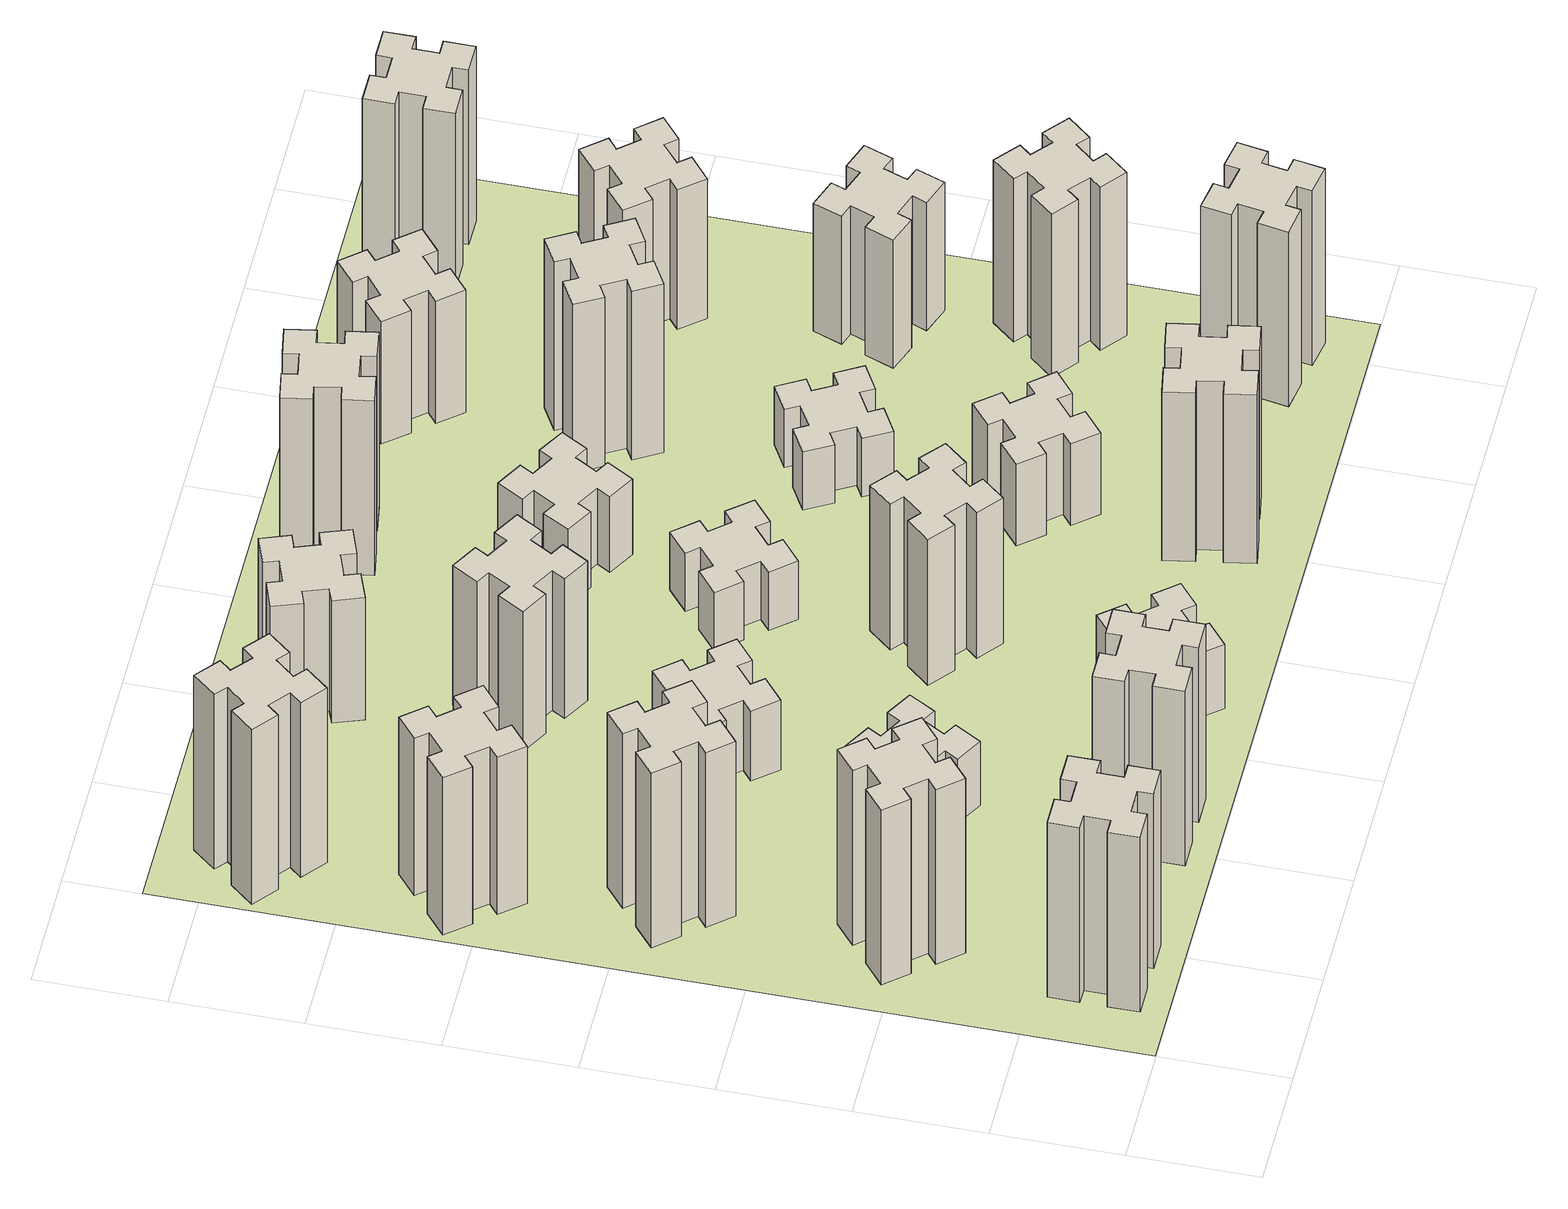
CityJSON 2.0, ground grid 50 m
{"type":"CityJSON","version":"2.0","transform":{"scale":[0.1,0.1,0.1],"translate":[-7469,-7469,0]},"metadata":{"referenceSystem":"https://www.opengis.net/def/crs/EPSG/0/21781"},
"CityObjects":{
"building1":{"type":"Building","attributes":{"class":"1000","function":"1000","usage":"1000","yearOfConstruction":2016,"roofType":"1000","measuredHeight":90,"storeysAboveGround":30,"storeysBelowGround":0},"geometry":[{"type":"Solid","lod":"1","boundaries":[[[[0,1,2,3,4,5,6,7,8,9,10,11,12,13,14,15,16,17,18,19]],[[17,16,20,21]],[[16,15,22,20]],[[15,14,23,22]],[[14,13,24,23]],[[13,12,25,24]],[[12,11,26,25]],[[11,10,27,26]],[[10,9,28,27]],[[9,8,29,28]],[[8,7,30,29]],[[7,6,31,30]],[[6,5,32,31]],[[5,4,33,32]],[[4,3,34,33]],[[3,2,35,34]],[[2,1,36,35]],[[1,0,37,36]],[[0,19,38,37]],[[19,18,39,38]],[[18,17,21,39]],[[24,25,26,27,28,29,30,31,32,33,34,35,36,37,38,39,21,20,22,23]]]]}]},
"building2":{"type":"Building","attributes":{"class":"1000","function":"1000","usage":"1000","yearOfConstruction":2016,"roofType":"1000","measuredHeight":90,"storeysAboveGround":30,"storeysBelowGround":0},"geometry":[{"type":"Solid","lod":"1","boundaries":[[[[40,41,42,43,44,45,46,47,48,49,50,51,52,53,54,55,56,57,58,59]],[[57,56,60,61]],[[56,55,62,60]],[[55,54,63,62]],[[54,53,64,63]],[[53,52,65,64]],[[52,51,66,65]],[[51,50,67,66]],[[50,49,68,67]],[[49,48,69,68]],[[48,47,70,69]],[[47,46,71,70]],[[46,45,72,71]],[[45,44,73,72]],[[44,43,74,73]],[[43,42,75,74]],[[42,41,76,75]],[[41,40,77,76]],[[40,59,78,77]],[[59,58,79,78]],[[58,57,61,79]],[[64,65,66,67,68,69,70,71,72,73,74,75,76,77,78,79,61,60,62,63]]]]}]},
"building3":{"type":"Building","attributes":{"class":"1000","function":"1000","usage":"1000","yearOfConstruction":2016,"roofType":"1000","measuredHeight":90,"storeysAboveGround":30,"storeysBelowGround":0},"geometry":[{"type":"Solid","lod":"1","boundaries":[[[[80,81,82,83,84,85,86,87,88,89,90,91,92,93,94,95,96,97,98,99]],[[97,96,100,101]],[[96,95,102,100]],[[95,94,103,102]],[[94,93,104,103]],[[93,92,105,104]],[[92,91,106,105]],[[91,90,107,106]],[[90,89,108,107]],[[89,88,109,108]],[[88,87,110,109]],[[87,86,111,110]],[[86,85,112,111]],[[85,84,113,112]],[[84,83,114,113]],[[83,82,115,114]],[[82,81,116,115]],[[81,80,117,116]],[[80,99,118,117]],[[99,98,119,118]],[[98,97,101,119]],[[104,105,106,107,108,109,110,111,112,113,114,115,116,117,118,119,101,100,102,103]]]]}]},
"building4":{"type":"Building","attributes":{"class":"1000","function":"1000","usage":"1000","yearOfConstruction":2016,"roofType":"1000","measuredHeight":81,"storeysAboveGround":30,"storeysBelowGround":0},"geometry":[{"type":"Solid","lod":"1","boundaries":[[[[120,121,122,123,124,125,126,127,128,129,130,131,132,133,134,135,136,137,138,139]],[[137,136,140,141]],[[136,135,142,140]],[[135,134,143,142]],[[134,133,144,143]],[[133,132,145,144]],[[132,131,146,145]],[[131,130,147,146]],[[130,129,148,147]],[[129,128,149,148]],[[128,127,150,149]],[[127,126,151,150]],[[126,125,152,151]],[[125,124,153,152]],[[124,123,154,153]],[[123,122,155,154]],[[122,121,156,155]],[[121,120,157,156]],[[120,139,158,157]],[[139,138,159,158]],[[138,137,141,159]],[[144,145,146,147,148,149,150,151,152,153,154,155,156,157,158,159,141,140,142,143]]]]}]},
"building5":{"type":"Building","attributes":{"class":"1000","function":"1000","usage":"1000","yearOfConstruction":2016,"roofType":"1000","measuredHeight":90,"storeysAboveGround":30,"storeysBelowGround":0},"geometry":[{"type":"Solid","lod":"1","boundaries":[[[[160,161,162,163,164,165,166,167,168,169,170,171,172,173,174,175,176,177,178,179]],[[177,176,180,181]],[[176,175,182,180]],[[175,174,183,182]],[[174,173,184,183]],[[173,172,185,184]],[[172,171,186,185]],[[171,170,187,186]],[[170,169,188,187]],[[169,168,189,188]],[[168,167,190,189]],[[167,166,191,190]],[[166,165,192,191]],[[165,164,193,192]],[[164,163,194,193]],[[163,162,195,194]],[[162,161,196,195]],[[161,160,197,196]],[[160,179,198,197]],[[179,178,199,198]],[[178,177,181,199]],[[184,185,186,187,188,189,190,191,192,193,194,195,196,197,198,199,181,180,182,183]]]]}]},
"building6":{"type":"Building","attributes":{"class":"1000","function":"1000","usage":"1000","yearOfConstruction":2016,"roofType":"1000","measuredHeight":90,"storeysAboveGround":30,"storeysBelowGround":0},"geometry":[{"type":"Solid","lod":"1","boundaries":[[[[200,201,202,203,204,205,206,207,208,209,210,211,212,213,214,215,216,217,218,219]],[[217,216,220,221]],[[216,215,222,220]],[[215,214,223,222]],[[214,213,224,223]],[[213,212,225,224]],[[212,211,226,225]],[[211,210,227,226]],[[210,209,228,227]],[[209,208,229,228]],[[208,207,230,229]],[[207,206,231,230]],[[206,205,232,231]],[[205,204,233,232]],[[204,203,234,233]],[[203,202,235,234]],[[202,201,236,235]],[[201,200,237,236]],[[200,219,238,237]],[[219,218,239,238]],[[218,217,221,239]],[[224,225,226,227,228,229,230,231,232,233,234,235,236,237,238,239,221,220,222,223]]]]}]},
"building7":{"type":"Building","attributes":{"class":"1000","function":"1000","usage":"1000","yearOfConstruction":2016,"roofType":"1000","measuredHeight":33,"storeysAboveGround":30,"storeysBelowGround":0},"geometry":[{"type":"Solid","lod":"1","boundaries":[[[[240,241,242,243,244,245,246,247,248,249,250,251,252,253,254,255,256,257,258,259]],[[257,256,260,261]],[[256,255,262,260]],[[255,254,263,262]],[[254,253,264,263]],[[253,252,265,264]],[[252,251,266,265]],[[251,250,267,266]],[[250,249,268,267]],[[249,248,269,268]],[[248,247,270,269]],[[247,246,271,270]],[[246,245,272,271]],[[245,244,273,272]],[[244,243,274,273]],[[243,242,275,274]],[[242,241,276,275]],[[241,240,277,276]],[[240,259,278,277]],[[259,258,279,278]],[[258,257,261,279]],[[264,265,266,267,268,269,270,271,272,273,274,275,276,277,278,279,261,260,262,263]]]]}]},
"building8":{"type":"Building","attributes":{"class":"1000","function":"1000","usage":"1000","yearOfConstruction":2016,"roofType":"1000","measuredHeight":36,"storeysAboveGround":30,"storeysBelowGround":0},"geometry":[{"type":"Solid","lod":"1","boundaries":[[[[280,281,282,283,284,285,286,287,288,289,290,291,292,293,294,295,296,297,298,299]],[[297,296,300,301]],[[296,295,302,300]],[[295,294,303,302]],[[294,293,304,303]],[[293,292,305,304]],[[292,291,306,305]],[[291,290,307,306]],[[290,289,308,307]],[[289,288,309,308]],[[288,287,310,309]],[[287,286,311,310]],[[286,285,312,311]],[[285,284,313,312]],[[284,283,314,313]],[[283,282,315,314]],[[282,281,316,315]],[[281,280,317,316]],[[280,299,318,317]],[[299,298,319,318]],[[298,297,301,319]],[[304,305,306,307,308,309,310,311,312,313,314,315,316,317,318,319,301,300,302,303]]]]}]},
"building9":{"type":"Building","attributes":{"class":"1000","function":"1000","usage":"1000","yearOfConstruction":2016,"roofType":"1000","measuredHeight":33,"storeysAboveGround":30,"storeysBelowGround":0},"geometry":[{"type":"Solid","lod":"1","boundaries":[[[[320,321,322,323,324,325,326,327,328,329,330,331,332,333,334,335,336,337,338,339]],[[337,336,340,341]],[[336,335,342,340]],[[335,334,343,342]],[[334,333,344,343]],[[333,332,345,344]],[[332,331,346,345]],[[331,330,347,346]],[[330,329,348,347]],[[329,328,349,348]],[[328,327,350,349]],[[327,326,351,350]],[[326,325,352,351]],[[325,324,353,352]],[[324,323,354,353]],[[323,322,355,354]],[[322,321,356,355]],[[321,320,357,356]],[[320,339,358,357]],[[339,338,359,358]],[[338,337,341,359]],[[344,345,346,347,348,349,350,351,352,353,354,355,356,357,358,359,341,340,342,343]]]]}]},
"building10":{"type":"Building","attributes":{"class":"1000","function":"1000","usage":"1000","yearOfConstruction":2016,"roofType":"1000","measuredHeight":72,"storeysAboveGround":30,"storeysBelowGround":0},"geometry":[{"type":"Solid","lod":"1","boundaries":[[[[360,361,362,363,364,365,366,367,368,369,370,371,372,373,374,375,376,377,378,379]],[[377,376,380,381]],[[376,375,382,380]],[[375,374,383,382]],[[374,373,384,383]],[[373,372,385,384]],[[372,371,386,385]],[[371,370,387,386]],[[370,369,388,387]],[[369,368,389,388]],[[368,367,390,389]],[[367,366,391,390]],[[366,365,392,391]],[[365,364,393,392]],[[364,363,394,393]],[[363,362,395,394]],[[362,361,396,395]],[[361,360,397,396]],[[360,379,398,397]],[[379,378,399,398]],[[378,377,381,399]],[[384,385,386,387,388,389,390,391,392,393,394,395,396,397,398,399,381,380,382,383]]]]}]},
"building11":{"type":"Building","attributes":{"class":"1000","function":"1000","usage":"1000","yearOfConstruction":2016,"roofType":"1000","measuredHeight":63,"storeysAboveGround":30,"storeysBelowGround":0},"geometry":[{"type":"Solid","lod":"1","boundaries":[[[[400,401,402,403,404,405,406,407,408,409,410,411,412,413,414,415,416,417,418,419]],[[417,416,420,421]],[[416,415,422,420]],[[415,414,423,422]],[[414,413,424,423]],[[413,412,425,424]],[[412,411,426,425]],[[411,410,427,426]],[[410,409,428,427]],[[409,408,429,428]],[[408,407,430,429]],[[407,406,431,430]],[[406,405,432,431]],[[405,404,433,432]],[[404,403,434,433]],[[403,402,435,434]],[[402,401,436,435]],[[401,400,437,436]],[[400,419,438,437]],[[419,418,439,438]],[[418,417,421,439]],[[424,425,426,427,428,429,430,431,432,433,434,435,436,437,438,439,421,420,422,423]]]]}]},
"building12":{"type":"Building","attributes":{"class":"1000","function":"1000","usage":"1000","yearOfConstruction":2016,"roofType":"1000","measuredHeight":75,"storeysAboveGround":30,"storeysBelowGround":0},"geometry":[{"type":"Solid","lod":"1","boundaries":[[[[440,441,442,443,444,445,446,447,448,449,450,451,452,453,454,455,456,457,458,459]],[[457,456,460,461]],[[456,455,462,460]],[[455,454,463,462]],[[454,453,464,463]],[[453,452,465,464]],[[452,451,466,465]],[[451,450,467,466]],[[450,449,468,467]],[[449,448,469,468]],[[448,447,470,469]],[[447,446,471,470]],[[446,445,472,471]],[[445,444,473,472]],[[444,443,474,473]],[[443,442,475,474]],[[442,441,476,475]],[[441,440,477,476]],[[440,459,478,477]],[[459,458,479,478]],[[458,457,461,479]],[[464,465,466,467,468,469,470,471,472,473,474,475,476,477,478,479,461,460,462,463]]]]}]},
"building13":{"type":"Building","attributes":{"class":"1000","function":"1000","usage":"1000","yearOfConstruction":2016,"roofType":"1000","measuredHeight":30,"storeysAboveGround":30,"storeysBelowGround":0},"geometry":[{"type":"Solid","lod":"1","boundaries":[[[[480,481,482,483,484,485,486,487,488,489,490,491,492,493,494,495,496,497,498,499]],[[497,496,500,501]],[[496,495,502,500]],[[495,494,503,502]],[[494,493,504,503]],[[493,492,505,504]],[[492,491,506,505]],[[491,490,507,506]],[[490,489,508,507]],[[489,488,509,508]],[[488,487,510,509]],[[487,486,511,510]],[[486,485,512,511]],[[485,484,513,512]],[[484,483,514,513]],[[483,482,515,514]],[[482,481,516,515]],[[481,480,517,516]],[[480,499,518,517]],[[499,498,519,518]],[[498,497,501,519]],[[504,505,506,507,508,509,510,511,512,513,514,515,516,517,518,519,501,500,502,503]]]]}]},
"building14":{"type":"Building","attributes":{"class":"1000","function":"1000","usage":"1000","yearOfConstruction":2016,"roofType":"1000","measuredHeight":87,"storeysAboveGround":30,"storeysBelowGround":0},"geometry":[{"type":"Solid","lod":"1","boundaries":[[[[520,521,522,523,524,525,526,527,528,529,530,531,532,533,534,535,536,537,538,539]],[[537,536,540,541]],[[536,535,542,540]],[[535,534,543,542]],[[534,533,544,543]],[[533,532,545,544]],[[532,531,546,545]],[[531,530,547,546]],[[530,529,548,547]],[[529,528,549,548]],[[528,527,550,549]],[[527,526,551,550]],[[526,525,552,551]],[[525,524,553,552]],[[524,523,554,553]],[[523,522,555,554]],[[522,521,556,555]],[[521,520,557,556]],[[520,539,558,557]],[[539,538,559,558]],[[538,537,541,559]],[[544,545,546,547,548,549,550,551,552,553,554,555,556,557,558,559,541,540,542,543]]]]}]},
"building15":{"type":"Building","attributes":{"class":"1000","function":"1000","usage":"1000","yearOfConstruction":2016,"roofType":"1000","measuredHeight":39,"storeysAboveGround":30,"storeysBelowGround":0},"geometry":[{"type":"Solid","lod":"1","boundaries":[[[[560,561,562,563,564,565,566,567,568,569,570,571,572,573,574,575,576,577,578,579]],[[577,576,580,581]],[[576,575,582,580]],[[575,574,583,582]],[[574,573,584,583]],[[573,572,585,584]],[[572,571,586,585]],[[571,570,587,586]],[[570,569,588,587]],[[569,568,589,588]],[[568,567,590,589]],[[567,566,591,590]],[[566,565,592,591]],[[565,564,593,592]],[[564,563,594,593]],[[563,562,595,594]],[[562,561,596,595]],[[561,560,597,596]],[[560,579,598,597]],[[579,578,599,598]],[[578,577,581,599]],[[584,585,586,587,588,589,590,591,592,593,594,595,596,597,598,599,581,580,582,583]]]]}]},
"building16":{"type":"Building","attributes":{"class":"1000","function":"1000","usage":"1000","yearOfConstruction":2016,"roofType":"1000","measuredHeight":90,"storeysAboveGround":30,"storeysBelowGround":0},"geometry":[{"type":"Solid","lod":"1","boundaries":[[[[600,601,602,603,604,605,606,607,608,609,610,611,612,613,614,615,616,617,618,619]],[[617,616,620,621]],[[616,615,622,620]],[[615,614,623,622]],[[614,613,624,623]],[[613,612,625,624]],[[612,611,626,625]],[[611,610,627,626]],[[610,609,628,627]],[[609,608,629,628]],[[608,607,630,629]],[[607,606,631,630]],[[606,605,632,631]],[[605,604,633,632]],[[604,603,634,633]],[[603,602,635,634]],[[602,601,636,635]],[[601,600,637,636]],[[600,619,638,637]],[[619,618,639,638]],[[618,617,621,639]],[[624,625,626,627,628,629,630,631,632,633,634,635,636,637,638,639,621,620,622,623]]]]}]},
"building17":{"type":"Building","attributes":{"class":"1000","function":"1000","usage":"1000","yearOfConstruction":2016,"roofType":"1000","measuredHeight":42,"storeysAboveGround":30,"storeysBelowGround":0},"geometry":[{"type":"Solid","lod":"1","boundaries":[[[[640,641,642,643,644,645,646,647,648,649,650,651,652,653,654,655,656,657,658,659]],[[657,656,660,661]],[[656,655,662,660]],[[655,654,663,662]],[[654,653,664,663]],[[653,652,665,664]],[[652,651,666,665]],[[651,650,667,666]],[[650,649,668,667]],[[649,648,669,668]],[[648,647,670,669]],[[647,646,671,670]],[[646,645,672,671]],[[645,644,673,672]],[[644,643,674,673]],[[643,642,675,674]],[[642,641,676,675]],[[641,640,677,676]],[[640,659,678,677]],[[659,658,679,678]],[[658,657,661,679]],[[664,665,666,667,668,669,670,671,672,673,674,675,676,677,678,679,661,660,662,663]]]]}]},
"building18":{"type":"Building","attributes":{"class":"1000","function":"1000","usage":"1000","yearOfConstruction":2016,"roofType":"1000","measuredHeight":30,"storeysAboveGround":30,"storeysBelowGround":0},"geometry":[{"type":"Solid","lod":"1","boundaries":[[[[680,681,682,683,684,685,686,687,688,689,690,691,692,693,694,695,696,697,698,699]],[[697,696,700,701]],[[696,695,702,700]],[[695,694,703,702]],[[694,693,704,703]],[[693,692,705,704]],[[692,691,706,705]],[[691,690,707,706]],[[690,689,708,707]],[[689,688,709,708]],[[688,687,710,709]],[[687,686,711,710]],[[686,685,712,711]],[[685,684,713,712]],[[684,683,714,713]],[[683,682,715,714]],[[682,681,716,715]],[[681,680,717,716]],[[680,699,718,717]],[[699,698,719,718]],[[698,697,701,719]],[[704,705,706,707,708,709,710,711,712,713,714,715,716,717,718,719,701,700,702,703]]]]}]},
"building19":{"type":"Building","attributes":{"class":"1000","function":"1000","usage":"1000","yearOfConstruction":2016,"roofType":"1000","measuredHeight":87,"storeysAboveGround":30,"storeysBelowGround":0},"geometry":[{"type":"Solid","lod":"1","boundaries":[[[[720,721,722,723,724,725,726,727,728,729,730,731,732,733,734,735,736,737,738,739]],[[737,736,740,741]],[[736,735,742,740]],[[735,734,743,742]],[[734,733,744,743]],[[733,732,745,744]],[[732,731,746,745]],[[731,730,747,746]],[[730,729,748,747]],[[729,728,749,748]],[[728,727,750,749]],[[727,726,751,750]],[[726,725,752,751]],[[725,724,753,752]],[[724,723,754,753]],[[723,722,755,754]],[[722,721,756,755]],[[721,720,757,756]],[[720,739,758,757]],[[739,738,759,758]],[[738,737,741,759]],[[744,745,746,747,748,749,750,751,752,753,754,755,756,757,758,759,741,740,742,743]]]]}]},
"building20":{"type":"Building","attributes":{"class":"1000","function":"1000","usage":"1000","yearOfConstruction":2016,"roofType":"1000","measuredHeight":90,"storeysAboveGround":30,"storeysBelowGround":0},"geometry":[{"type":"Solid","lod":"1","boundaries":[[[[760,761,762,763,764,765,766,767,768,769,770,771,772,773,774,775,776,777,778,779]],[[777,776,780,781]],[[776,775,782,780]],[[775,774,783,782]],[[774,773,784,783]],[[773,772,785,784]],[[772,771,786,785]],[[771,770,787,786]],[[770,769,788,787]],[[769,768,789,788]],[[768,767,790,789]],[[767,766,791,790]],[[766,765,792,791]],[[765,764,793,792]],[[764,763,794,793]],[[763,762,795,794]],[[762,761,796,795]],[[761,760,797,796]],[[760,779,798,797]],[[779,778,799,798]],[[778,777,781,799]],[[784,785,786,787,788,789,790,791,792,793,794,795,796,797,798,799,781,780,782,783]]]]}]},
"building21":{"type":"Building","attributes":{"class":"1000","function":"1000","usage":"1000","yearOfConstruction":2016,"roofType":"1000","measuredHeight":63,"storeysAboveGround":30,"storeysBelowGround":0},"geometry":[{"type":"Solid","lod":"1","boundaries":[[[[800,801,802,803,804,805,806,807,808,809,810,811,812,813,814,815,816,817,818,819]],[[817,816,820,821]],[[816,815,822,820]],[[815,814,823,822]],[[814,813,824,823]],[[813,812,825,824]],[[812,811,826,825]],[[811,810,827,826]],[[810,809,828,827]],[[809,808,829,828]],[[808,807,830,829]],[[807,806,831,830]],[[806,805,832,831]],[[805,804,833,832]],[[804,803,834,833]],[[803,802,835,834]],[[802,801,836,835]],[[801,800,837,836]],[[800,819,838,837]],[[819,818,839,838]],[[818,817,821,839]],[[824,825,826,827,828,829,830,831,832,833,834,835,836,837,838,839,821,820,822,823]]]]}]},
"building22":{"type":"Building","attributes":{"class":"1000","function":"1000","usage":"1000","yearOfConstruction":2016,"roofType":"1000","measuredHeight":84,"storeysAboveGround":30,"storeysBelowGround":0},"geometry":[{"type":"Solid","lod":"1","boundaries":[[[[840,841,842,843,844,845,846,847,848,849,850,851,852,853,854,855,856,857,858,859]],[[857,856,860,861]],[[856,855,862,860]],[[855,854,863,862]],[[854,853,864,863]],[[853,852,865,864]],[[852,851,866,865]],[[851,850,867,866]],[[850,849,868,867]],[[849,848,869,868]],[[848,847,870,869]],[[847,846,871,870]],[[846,845,872,871]],[[845,844,873,872]],[[844,843,874,873]],[[843,842,875,874]],[[842,841,876,875]],[[841,840,877,876]],[[840,859,878,877]],[[859,858,879,878]],[[858,857,861,879]],[[864,865,866,867,868,869,870,871,872,873,874,875,876,877,878,879,861,860,862,863]]]]}]},
"building23":{"type":"Building","attributes":{"class":"1000","function":"1000","usage":"1000","yearOfConstruction":2016,"roofType":"1000","measuredHeight":66,"storeysAboveGround":30,"storeysBelowGround":0},"geometry":[{"type":"Solid","lod":"1","boundaries":[[[[880,881,882,883,884,885,886,887,888,889,890,891,892,893,894,895,896,897,898,899]],[[897,896,900,901]],[[896,895,902,900]],[[895,894,903,902]],[[894,893,904,903]],[[893,892,905,904]],[[892,891,906,905]],[[891,890,907,906]],[[890,889,908,907]],[[889,888,909,908]],[[888,887,910,909]],[[887,886,911,910]],[[886,885,912,911]],[[885,884,913,912]],[[884,883,914,913]],[[883,882,915,914]],[[882,881,916,915]],[[881,880,917,916]],[[880,899,918,917]],[[899,898,919,918]],[[898,897,901,919]],[[904,905,906,907,908,909,910,911,912,913,914,915,916,917,918,919,901,900,902,903]]]]}]},
"building24":{"type":"Building","attributes":{"class":"1000","function":"1000","usage":"1000","yearOfConstruction":2016,"roofType":"1000","measuredHeight":72,"storeysAboveGround":30,"storeysBelowGround":0},"geometry":[{"type":"Solid","lod":"1","boundaries":[[[[920,921,922,923,924,925,926,927,928,929,930,931,932,933,934,935,936,937,938,939]],[[937,936,940,941]],[[936,935,942,940]],[[935,934,943,942]],[[934,933,944,943]],[[933,932,945,944]],[[932,931,946,945]],[[931,930,947,946]],[[930,929,948,947]],[[929,928,949,948]],[[928,927,950,949]],[[927,926,951,950]],[[926,925,952,951]],[[925,924,953,952]],[[924,923,954,953]],[[923,922,955,954]],[[922,921,956,955]],[[921,920,957,956]],[[920,939,958,957]],[[939,938,959,958]],[[938,937,941,959]],[[944,945,946,947,948,949,950,951,952,953,954,955,956,957,958,959,941,940,942,943]]]]}]},
"building25":{"type":"Building","attributes":{"class":"1000","function":"1000","usage":"1000","yearOfConstruction":2016,"roofType":"1000","measuredHeight":90,"storeysAboveGround":30,"storeysBelowGround":0},"geometry":[{"type":"Solid","lod":"1","boundaries":[[[[960,961,962,963,964,965,966,967,968,969,970,971,972,973,974,975,976,977,978,979]],[[977,976,980,981]],[[976,975,982,980]],[[975,974,983,982]],[[974,973,984,983]],[[973,972,985,984]],[[972,971,986,985]],[[971,970,987,986]],[[970,969,988,987]],[[969,968,989,988]],[[968,967,990,989]],[[967,966,991,990]],[[966,965,992,991]],[[965,964,993,992]],[[964,963,994,993]],[[963,962,995,994]],[[962,961,996,995]],[[961,960,997,996]],[[960,979,998,997]],[[979,978,999,998]],[[978,977,981,999]],[[984,985,986,987,988,989,990,991,992,993,994,995,996,997,998,999,981,980,982,983]]]]}]},
"landuse1":{"type":"LandUse","attributes":{"name":"plot1","function":"1010"},"geometry":[{"type":"MultiSurface","lod":"1","boundaries":[[[1000,1001,1002,1003]]]}]}
},
"vertices":[
[265,325,0],[265,225,0],[205,225,0],[205,105,0],[325,105,0],[325,165,0],[425,165,0],[425,105,0],[545,105,0],[545,225,0],[485,225,0],[485,325,0],[545,325,0],[545,445,0],[425,445,0],[425,385,0],[325,385,0],[325,445,0],[205,445,0],[205,325,0],[325,385,900],[325,445,900],[425,385,900],[425,445,900],[545,445,900],[545,325,900],[485,325,900],[485,225,900],[545,225,900],[545,105,900],[425,105,900],[425,165,900],[325,165,900],[325,105,900],[205,105,900],[205,225,900],[265,225,900],[265,325,900],[205,325,900],[205,445,900],
[492,1048,0],[427,1124,0],[473,1163,0],[396,1255,0],[304,1178,0],[343,1132,0],[266,1067,0],[228,1113,0],[136,1036,0],[213,944,0],[259,983,0],[323,906,0],[277,868,0],[354,776,0],[446,853,0],[408,899,0],[484,963,0],[523,917,0],[615,994,0],[538,1086,0],[484,963,900],[523,917,900],[408,899,900],[446,853,900],[354,776,900],[277,868,900],[323,906,900],[259,983,900],[213,944,900],[136,1036,900],[228,1113,900],[266,1067,900],[343,1132,900],[304,1178,900],[396,1255,900],[473,1163,900],[427,1124,900],[492,1048,900],[538,1086,900],[615,994,900],
[492,1888,0],[427,1964,0],[473,2003,0],[396,2095,0],[304,2018,0],[343,1972,0],[266,1907,0],[228,1953,0],[136,1876,0],[213,1784,0],[259,1823,0],[323,1746,0],[277,1708,0],[354,1616,0],[446,1693,0],[408,1739,0],[484,1803,0],[523,1757,0],[615,1834,0],[538,1926,0],[484,1803,900],[523,1757,900],[408,1739,900],[446,1693,900],[354,1616,900],[277,1708,900],[323,1746,900],[259,1823,900],[213,1784,900],[136,1876,900],[228,1953,900],[266,1907,900],[343,1972,900],[304,2018,900],[396,2095,900],[473,2003,900],[427,1964,900],[492,1888,900],[538,1926,900],[615,1834,900],
[243,2712,0],[166,2647,0],[128,2693,0],[36,2616,0],[113,2524,0],[159,2563,0],[223,2486,0],[177,2448,0],[254,2356,0],[346,2433,0],[308,2479,0],[384,2543,0],[423,2497,0],[515,2574,0],[438,2666,0],[392,2628,0],[327,2704,0],[373,2743,0],[296,2835,0],[204,2758,0],[327,2704,810],[373,2743,810],[392,2628,810],[438,2666,810],[515,2574,810],[423,2497,810],[384,2543,810],[308,2479,810],[346,2433,810],[254,2356,810],[177,2448,810],[223,2486,810],[159,2563,810],[113,2524,810],[36,2616,810],[128,2693,810],[166,2647,810],[243,2712,810],[204,2758,810],[296,2835,810],
[1005,325,0],[1005,225,0],[945,225,0],[945,105,0],[1065,105,0],[1065,165,0],[1165,165,0],[1165,105,0],[1285,105,0],[1285,225,0],[1225,225,0],[1225,325,0],[1285,325,0],[1285,445,0],[1165,445,0],[1165,385,0],[1065,385,0],[1065,445,0],[945,445,0],[945,325,0],[1065,385,900],[1065,445,900],[1165,385,900],[1165,445,900],[1285,445,900],[1285,325,900],[1225,325,900],[1225,225,900],[1285,225,900],[1285,105,900],[1165,105,900],[1165,165,900],[1065,165,900],[1065,105,900],[945,105,900],[945,225,900],[1005,225,900],[1005,325,900],[945,325,900],[945,445,900],
[384,3387,0],[308,3452,0],[346,3498,0],[254,3575,0],[177,3483,0],[223,3444,0],[159,3368,0],[113,3406,0],[36,3314,0],[128,3237,0],[166,3283,0],[243,3219,0],[204,3173,0],[296,3096,0],[373,3188,0],[327,3226,0],[392,3303,0],[438,3264,0],[515,3356,0],[423,3433,0],[392,3303,900],[438,3264,900],[327,3226,900],[373,3188,900],[296,3096,900],[204,3173,900],[243,3219,900],[166,3283,900],[128,3237,900],[36,3314,900],[113,3406,900],[159,3368,900],[223,3444,900],[177,3483,900],[254,3575,900],[346,3498,900],[308,3452,900],[384,3387,900],[423,3433,900],[515,3356,900],
[1086,1017,0],[1136,1104,0],[1188,1074,0],[1248,1178,0],[1144,1238,0],[1114,1186,0],[1027,1236,0],[1057,1288,0],[953,1348,0],[893,1244,0],[945,1214,0],[895,1127,0],[843,1157,0],[783,1053,0],[887,993,0],[917,1045,0],[1004,995,0],[974,943,0],[1078,883,0],[1138,987,0],[1004,995,330],[974,943,330],[917,1045,330],[887,993,330],[783,1053,330],[843,1157,330],[895,1127,330],[945,1214,330],[893,1244,330],[953,1348,330],[1057,1288,330],[1027,1236,330],[1114,1186,330],[1144,1238,330],[1248,1178,330],[1188,1074,330],[1136,1104,330],[1086,1017,330],[1138,987,330],[1078,883,330],
[1083,1972,0],[1006,1907,0],[968,1953,0],[876,1876,0],[953,1784,0],[999,1823,0],[1063,1746,0],[1017,1708,0],[1094,1616,0],[1186,1693,0],[1148,1739,0],[1224,1803,0],[1263,1757,0],[1355,1834,0],[1278,1926,0],[1232,1888,0],[1167,1964,0],[1213,2003,0],[1136,2095,0],[1044,2018,0],[1167,1964,360],[1213,2003,360],[1232,1888,360],[1278,1926,360],[1355,1834,360],[1263,1757,360],[1224,1803,360],[1148,1739,360],[1186,1693,360],[1094,1616,360],[1017,1708,360],[1063,1746,360],[999,1823,360],[953,1784,360],[876,1876,360],[968,1953,360],[1006,1907,360],[1083,1972,360],[1044,2018,360],[1136,2095,360],
[1639,343,0],[1703,266,0],[1657,228,0],[1734,136,0],[1826,213,0],[1788,259,0],[1864,323,0],[1903,277,0],[1995,354,0],[1918,446,0],[1872,408,0],[1807,484,0],[1853,523,0],[1776,615,0],[1684,538,0],[1723,492,0],[1646,427,0],[1608,473,0],[1516,396,0],[1593,304,0],[1646,427,330],[1608,473,330],[1723,492,330],[1684,538,330],[1776,615,330],[1853,523,330],[1807,484,330],[1872,408,330],[1918,446,330],[1995,354,330],[1903,277,330],[1864,323,330],[1788,259,330],[1826,213,330],[1734,136,330],[1657,228,330],[1703,266,330],[1639,343,330],[1593,304,330],[1516,396,330],
[1314,2666,0],[1227,2716,0],[1257,2768,0],[1153,2828,0],[1093,2724,0],[1145,2694,0],[1095,2607,0],[1043,2637,0],[983,2533,0],[1087,2473,0],[1117,2525,0],[1204,2475,0],[1174,2423,0],[1278,2363,0],[1338,2467,0],[1286,2497,0],[1336,2584,0],[1388,2554,0],[1448,2658,0],[1344,2718,0],[1336,2584,720],[1388,2554,720],[1286,2497,720],[1338,2467,720],[1278,2363,720],[1174,2423,720],[1204,2475,720],[1117,2525,720],[1087,2473,720],[983,2533,720],[1043,2637,720],[1095,2607,720],[1145,2694,720],[1093,2724,720],[1153,2828,720],[1257,2768,720],[1227,2716,720],[1314,2666,720],[1344,2718,720],[1448,2658,720],
[1125,3456,0],[1031,3422,0],[1010,3478,0],[897,3437,0],[939,3324,0],[995,3345,0],[1029,3251,0],[973,3230,0],[1014,3117,0],[1127,3159,0],[1106,3215,0],[1200,3249,0],[1220,3193,0],[1333,3234,0],[1292,3347,0],[1236,3326,0],[1202,3420,0],[1258,3440,0],[1217,3553,0],[1104,3512,0],[1202,3420,630],[1258,3440,630],[1236,3326,630],[1292,3347,630],[1333,3234,630],[1220,3193,630],[1200,3249,630],[1106,3215,630],[1127,3159,630],[1014,3117,630],[973,3230,630],[1029,3251,630],[995,3345,630],[939,3324,630],[897,3437,630],[1010,3478,630],[1031,3422,630],[1125,3456,630],[1104,3512,630],[1217,3553,630],
[1803,1324,0],[1739,1248,0],[1693,1286,0],[1616,1194,0],[1708,1117,0],[1746,1163,0],[1823,1099,0],[1784,1053,0],[1876,976,0],[1953,1068,0],[1907,1106,0],[1972,1183,0],[2018,1144,0],[2095,1236,0],[2003,1313,0],[1964,1267,0],[1888,1332,0],[1926,1378,0],[1834,1455,0],[1757,1363,0],[1888,1332,750],[1926,1378,750],[1964,1267,750],[2003,1313,750],[2095,1236,750],[2018,1144,750],[1972,1183,750],[1907,1106,750],[1953,1068,750],[1876,976,750],[1784,1053,750],[1823,1099,750],[1746,1163,750],[1708,1117,750],[1616,1194,750],[1693,1286,750],[1739,1248,750],[1803,1324,750],[1757,1363,750],[1834,1455,750],
[1972,1988,0],[1907,2064,0],[1953,2103,0],[1876,2195,0],[1784,2118,0],[1823,2072,0],[1746,2007,0],[1708,2053,0],[1616,1976,0],[1693,1884,0],[1739,1923,0],[1803,1846,0],[1757,1808,0],[1834,1716,0],[1926,1793,0],[1888,1839,0],[1964,1903,0],[2003,1857,0],[2095,1934,0],[2018,2026,0],[1964,1903,300],[2003,1857,300],[1888,1839,300],[1926,1793,300],[1834,1716,300],[1757,1808,300],[1803,1846,300],[1739,1923,300],[1693,1884,300],[1616,1976,300],[1708,2053,300],[1746,2007,300],[1823,2072,300],[1784,2118,300],[1876,2195,300],[1953,2103,300],[1907,2064,300],[1972,1988,300],[2018,2026,300],[2095,1934,300],
[2625,492,0],[2527,475,0],[2517,534,0],[2398,513,0],[2419,395,0],[2478,405,0],[2496,307,0],[2437,297,0],[2457,178,0],[2576,199,0],[2565,258,0],[2664,276,0],[2674,217,0],[2792,237,0],[2771,356,0],[2712,345,0],[2695,444,0],[2754,454,0],[2733,572,0],[2615,551,0],[2695,444,870],[2754,454,870],[2712,345,870],[2771,356,870],[2792,237,870],[2674,217,870],[2664,276,870],[2565,258,870],[2576,199,870],[2457,178,870],[2437,297,870],[2496,307,870],[2478,405,870],[2419,395,870],[2398,513,870],[2517,534,870],[2527,475,870],[2625,492,870],[2615,551,870],[2733,572,870],
[2026,2497,0],[2076,2584,0],[2128,2554,0],[2188,2658,0],[2084,2718,0],[2054,2666,0],[1967,2716,0],[1997,2768,0],[1893,2828,0],[1833,2724,0],[1885,2694,0],[1835,2607,0],[1783,2637,0],[1723,2533,0],[1827,2473,0],[1857,2525,0],[1944,2475,0],[1914,2423,0],[2018,2363,0],[2078,2467,0],[1944,2475,390],[1914,2423,390],[1857,2525,390],[1827,2473,390],[1723,2533,390],[1783,2637,390],[1835,2607,390],[1885,2694,390],[1833,2724,390],[1893,2828,390],[1997,2768,390],[1967,2716,390],[2054,2666,390],[2084,2718,390],[2188,2658,390],[2128,2554,390],[2076,2584,390],[2026,2497,390],[2078,2467,390],[2018,2363,390],
[1885,3552,0],[1787,3535,0],[1777,3594,0],[1658,3573,0],[1679,3455,0],[1738,3465,0],[1756,3367,0],[1697,3357,0],[1717,3238,0],[1836,3259,0],[1825,3318,0],[1924,3336,0],[1934,3277,0],[2052,3297,0],[2031,3416,0],[1972,3405,0],[1955,3504,0],[2014,3514,0],[1993,3632,0],[1875,3611,0],[1955,3504,900],[2014,3514,900],[1972,3405,900],[2031,3416,900],[2052,3297,900],[1934,3277,900],[1924,3336,900],[1825,3318,900],[1836,3259,900],[1717,3238,900],[1697,3357,900],[1756,3367,900],[1738,3465,900],[1679,3455,900],[1658,3573,900],[1777,3594,900],[1787,3535,900],[1885,3552,900],[1875,3611,900],[1993,3632,900],
[2563,1132,0],[2486,1067,0],[2448,1113,0],[2356,1036,0],[2433,944,0],[2479,983,0],[2543,906,0],[2497,868,0],[2574,776,0],[2666,853,0],[2628,899,0],[2704,963,0],[2743,917,0],[2835,994,0],[2758,1086,0],[2712,1048,0],[2647,1124,0],[2693,1163,0],[2616,1255,0],[2524,1178,0],[2647,1124,420],[2693,1163,420],[2712,1048,420],[2758,1086,420],[2835,994,420],[2743,917,420],[2704,963,420],[2628,899,420],[2666,853,420],[2574,776,420],[2497,868,420],[2543,906,420],[2479,983,420],[2433,944,420],[2356,1036,420],[2448,1113,420],[2486,1067,420],[2563,1132,420],[2524,1178,420],[2616,1255,420],
[2475,1744,0],[2525,1657,0],[2473,1627,0],[2533,1523,0],[2637,1583,0],[2607,1635,0],[2694,1685,0],[2724,1633,0],[2828,1693,0],[2768,1797,0],[2716,1767,0],[2666,1854,0],[2718,1884,0],[2658,1988,0],[2554,1928,0],[2584,1876,0],[2497,1826,0],[2467,1878,0],[2363,1818,0],[2423,1714,0],[2497,1826,300],[2467,1878,300],[2584,1876,300],[2554,1928,300],[2658,1988,300],[2718,1884,300],[2666,1854,300],[2716,1767,300],[2768,1797,300],[2828,1693,300],[2724,1633,300],[2694,1685,300],[2607,1635,300],[2637,1583,300],[2533,1523,300],[2473,1627,300],[2525,1657,300],[2475,1744,300],[2423,1714,300],[2363,1818,300],
[2607,2475,0],[2694,2525,0],[2724,2473,0],[2828,2533,0],[2768,2637,0],[2716,2607,0],[2666,2694,0],[2718,2724,0],[2658,2828,0],[2554,2768,0],[2584,2716,0],[2497,2666,0],[2467,2718,0],[2363,2658,0],[2423,2554,0],[2475,2584,0],[2525,2497,0],[2473,2467,0],[2533,2363,0],[2637,2423,0],[2525,2497,870],[2473,2467,870],[2475,2584,870],[2423,2554,870],[2363,2658,870],[2467,2718,870],[2497,2666,870],[2584,2716,870],[2554,2768,870],[2658,2828,870],[2718,2724,870],[2666,2694,870],[2716,2607,870],[2768,2637,870],[2828,2533,870],[2724,2473,870],[2694,2525,870],[2607,2475,870],[2637,2423,870],[2533,2363,870],
[3504,475,0],[3405,492,0],[3416,551,0],[3297,572,0],[3277,454,0],[3336,444,0],[3318,345,0],[3259,356,0],[3238,237,0],[3357,217,0],[3367,276,0],[3465,258,0],[3455,199,0],[3573,178,0],[3594,297,0],[3535,307,0],[3552,405,0],[3611,395,0],[3632,513,0],[3514,534,0],[3552,405,900],[3611,395,900],[3535,307,900],[3594,297,900],[3573,178,900],[3455,199,900],[3465,258,900],[3367,276,900],[3357,217,900],[3238,237,900],[3259,356,900],[3318,345,900],[3336,444,900],[3277,454,900],[3297,572,900],[3416,551,900],[3405,492,900],[3504,475,900],[3514,534,900],[3632,513,900],
[2712,3368,0],[2647,3444,0],[2693,3483,0],[2616,3575,0],[2524,3498,0],[2563,3452,0],[2486,3387,0],[2448,3433,0],[2356,3356,0],[2433,3264,0],[2479,3303,0],[2543,3226,0],[2497,3188,0],[2574,3096,0],[2666,3173,0],[2628,3219,0],[2704,3283,0],[2743,3237,0],[2835,3314,0],[2758,3406,0],[2704,3283,630],[2743,3237,630],[2628,3219,630],[2666,3173,630],[2574,3096,630],[2497,3188,630],[2543,3226,630],[2479,3303,630],[2433,3264,630],[2356,3356,630],[2448,3433,630],[2486,3387,630],[2563,3452,630],[2524,3498,630],[2616,3575,630],[2693,3483,630],[2647,3444,630],[2712,3368,630],[2758,3406,630],[2835,3314,630],
[3487,1006,0],[3552,1083,0],[3598,1044,0],[3675,1136,0],[3583,1213,0],[3544,1167,0],[3468,1232,0],[3506,1278,0],[3414,1355,0],[3337,1263,0],[3383,1224,0],[3319,1148,0],[3273,1186,0],[3196,1094,0],[3288,1017,0],[3326,1063,0],[3403,999,0],[3364,953,0],[3456,876,0],[3533,968,0],[3403,999,840],[3364,953,840],[3326,1063,840],[3288,1017,840],[3196,1094,840],[3273,1186,840],[3319,1148,840],[3383,1224,840],[3337,1263,840],[3414,1355,840],[3506,1278,840],[3468,1232,840],[3544,1167,840],[3583,1213,840],[3675,1136,840],[3598,1044,840],[3552,1083,840],[3487,1006,840],[3533,968,840],[3456,876,840],
[3420,1842,0],[3326,1876,0],[3347,1932,0],[3234,1973,0],[3193,1860,0],[3249,1840,0],[3215,1746,0],[3159,1767,0],[3117,1654,0],[3230,1613,0],[3251,1669,0],[3345,1635,0],[3324,1579,0],[3437,1537,0],[3478,1650,0],[3422,1671,0],[3456,1765,0],[3512,1744,0],[3553,1857,0],[3440,1898,0],[3456,1765,660],[3512,1744,660],[3422,1671,660],[3478,1650,660],[3437,1537,660],[3324,1579,660],[3345,1635,660],[3251,1669,660],[3230,1613,660],[3117,1654,660],[3159,1767,660],[3215,1746,660],[3249,1840,660],[3193,1860,660],[3234,1973,660],[3347,1932,660],[3326,1876,660],[3420,1842,660],[3440,1898,660],[3553,1857,660],
[3119,2563,0],[3183,2486,0],[3137,2448,0],[3214,2356,0],[3306,2433,0],[3268,2479,0],[3344,2543,0],[3383,2497,0],[3475,2574,0],[3398,2666,0],[3352,2628,0],[3287,2704,0],[3333,2743,0],[3256,2835,0],[3164,2758,0],[3203,2712,0],[3126,2647,0],[3088,2693,0],[2996,2616,0],[3073,2524,0],[3126,2647,720],[3088,2693,720],[3203,2712,720],[3164,2758,720],[3256,2835,720],[3333,2743,720],[3287,2704,720],[3352,2628,720],[3398,2666,720],[3475,2574,720],[3383,2497,720],[3344,2543,720],[3268,2479,720],[3306,2433,720],[3214,2356,720],[3137,2448,720],[3183,2486,720],[3119,2563,720],[3073,2524,720],[2996,2616,720],
[3285,3325,0],[3385,3325,0],[3385,3265,0],[3505,3265,0],[3505,3385,0],[3445,3385,0],[3445,3485,0],[3505,3485,0],[3505,3605,0],[3385,3605,0],[3385,3545,0],[3285,3545,0],[3285,3605,0],[3165,3605,0],[3165,3485,0],[3225,3485,0],[3225,3385,0],[3165,3385,0],[3165,3265,0],[3285,3265,0],[3225,3385,900],[3165,3385,900],[3225,3485,900],[3165,3485,900],[3165,3605,900],[3285,3605,900],[3285,3545,900],[3385,3545,900],[3385,3605,900],[3505,3605,900],[3505,3485,900],[3445,3485,900],[3445,3385,900],[3505,3385,900],[3505,3265,900],[3385,3265,900],[3385,3325,900],[3285,3325,900],[3285,3265,900],[3165,3265,900],
[5,3705,0],[3705,3705,0],[3705,5,0],[5,5,0]
]}
